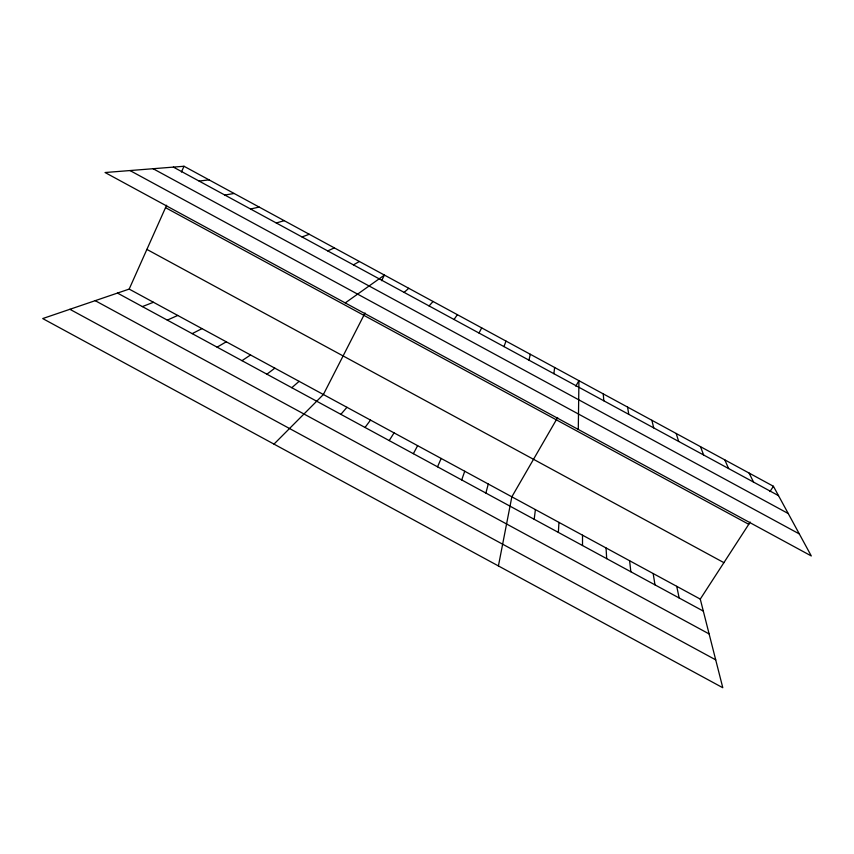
<?xml version="1.0" encoding="UTF-8"?>
<svg xmlns="http://www.w3.org/2000/svg" width="854" height="854" viewBox="0 0 854 854"><rect width="100%" height="100%" fill="white"/><g stroke="black" fill="none" stroke-linecap="round" stroke-linejoin="round"><path stroke-width="1.28" d="M578.286 429.445L578.937 380.681L575.788 386.147M558.356 532.405L558.954 522.392M553.894 373.7L554.63 367.487M534.188 519.285L535.405 509.603M498.416 565.935L511.845 496.814L557.651 417.531M528.936 360.142L530.323 354.293M485.862 493.057L488.285 484.026M461.694 479.937L464.736 471.237M503.977 346.596L506.006 341.088M437.536 466.818L441.176 458.449M750.207 522.072L700.269 599.102L722.794 687.737L42.7 318.563L129.178 289.09L166.605 205.238M181.422 172.038L184.005 166.263L773.414 486.268L811.3 555.954L105.063 172.529L184.005 166.263M365.064 312.98L323.388 394.505L273.985 444.112M381.567 280.699L384.439 275.084L345.229 302.924M479.009 333.039L481.699 327.883M413.368 453.698L417.617 445.671M389.2 440.579L394.057 432.882M769.966 491.584L773.414 486.268M454.05 319.492L457.381 314.688M365.032 427.459L370.508 420.093M340.863 414.339L346.948 407.305M429.082 305.935L433.063 301.483M404.123 292.388L408.756 288.289M291.801 387.705L299.113 381.332M266.896 374.191L274.839 368.159M241.992 360.666L250.564 354.976M217.097 347.151L226.289 341.803M353.439 264.868L359.385 261.484M192.193 333.636L202.014 328.619M327.712 250.905L334.33 247.884M167.288 320.111L177.739 315.446M142.383 306.597L153.453 302.263M301.996 236.942L309.276 234.274M276.269 222.969L284.222 220.674M250.553 209.006L259.168 207.074M224.826 195.043L234.113 193.474M199.099 181.069L209.059 179.863M173.373 167.106L778.517 495.651M153.101 168.718L788.242 513.542M130 170.554L799.333 533.942M165.527 207.661L748.766 524.303M146.888 249.411L723.904 562.658M129.178 289.09L700.269 599.102M117.478 293.071L703.322 611.101M95.2 300.672L709.119 633.935M69.9 309.297L715.716 659.854M749.107 473.073L753.559 482.104M724.8 459.879L728.601 468.547M700.493 446.674L703.643 455.001M676.187 433.48L678.684 441.454M651.869 420.285L653.726 427.907M676.72 586.324L679.165 597.981M627.562 407.08L628.768 414.35M653.171 573.536L654.997 584.873M629.611 560.747L630.839 571.753M603.255 393.886L603.81 400.804M606.062 547.958L606.682 558.633M582.513 535.18L582.513 545.525"/></g></svg>
